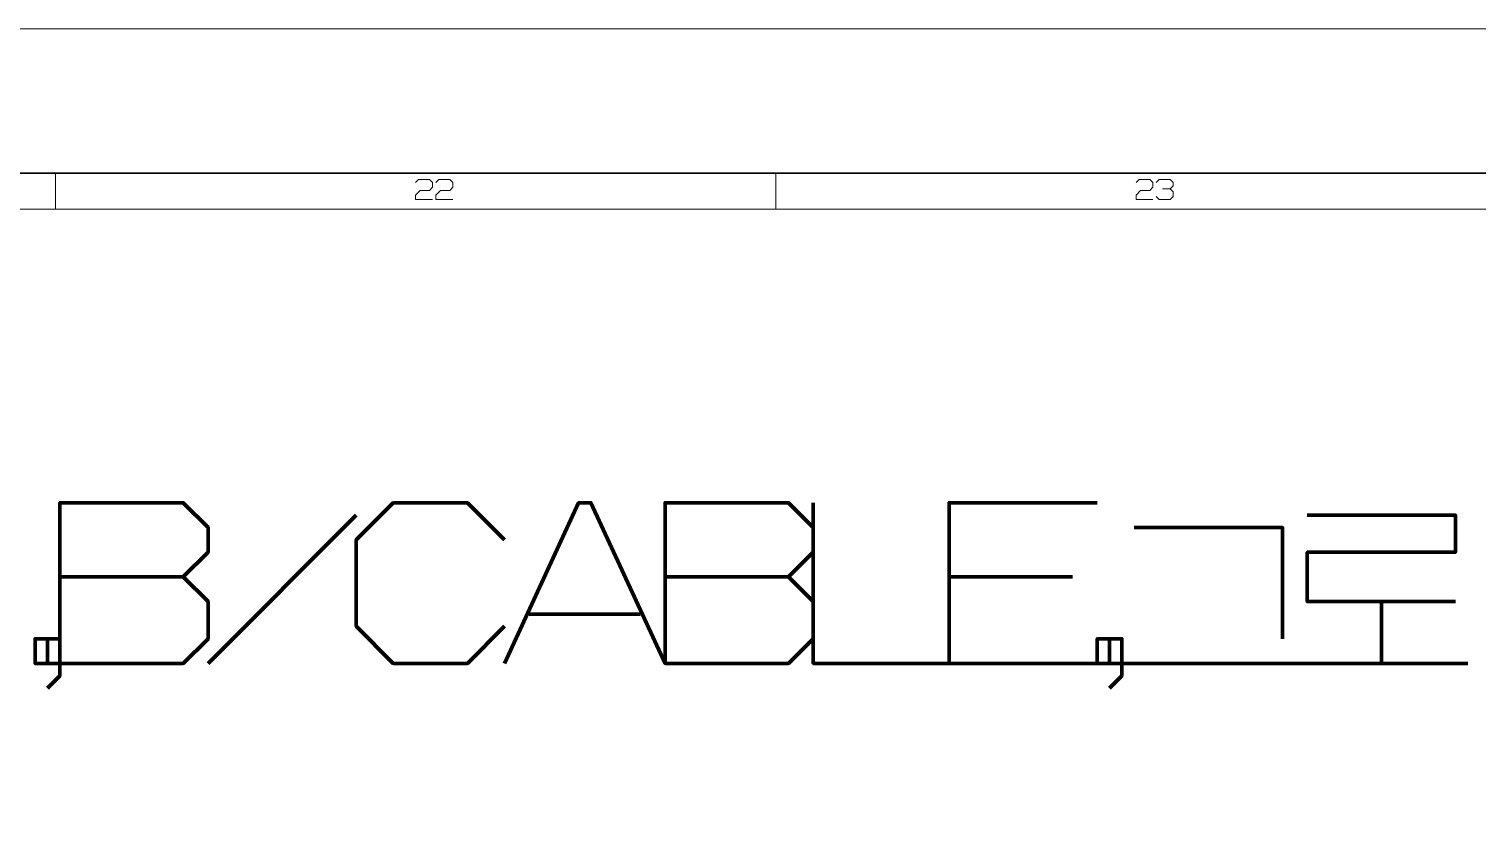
# Model space of a CAD drawing. Header units: millimetres. Extents: x 0 to 174, y 0 to 33.
# Drawn here: x 83.32 to 91.23, y 28.82 to 33.11 of the extents above; entities that cross this region are included whole.
import ezdxf

# ---------------------------------------------------------------- set-up
doc = ezdxf.new("R2010")
doc.units = ezdxf.units.MM
doc.layers.add('PDF_Geomertry', color=7, linetype='Continuous', true_color=0x405f80)

msp = doc.modelspace()

# ---------------------------------------------------------------- linework, layer by layer
at = {"layer": 'PDF_Geomertry', "color": 7, "lineweight": 13}
for points in [[(0, 33.1111), (173.6221, 33.1111)], [(83.4646, 32.1268), (83.4646, 32.3236)], [(85.4331, 32.2717), (85.45, 32.2885), (85.509, 32.2885), (85.5258, 32.2717), (85.5258, 32.2464), (85.509, 32.2294), (85.4583, 32.2294), (85.4331, 32.2042), (85.4331, 32.1789), (85.5258, 32.1789)], [(85.5436, 32.2717), (85.5604, 32.2885), (85.6196, 32.2885), (85.6364, 32.2717), (85.6364, 32.2464), (85.6196, 32.2294), (85.5689, 32.2294), (85.5436, 32.2042), (85.5436, 32.1789), (85.6364, 32.1789)], [(87.4015, 32.1268), (87.4015, 32.3236)], [(89.3701, 32.2717), (89.3869, 32.2885), (89.446, 32.2885), (89.4629, 32.2717), (89.4629, 32.2464), (89.446, 32.2294), (89.3954, 32.2294), (89.3701, 32.2042), (89.3701, 32.1789), (89.4629, 32.1789)], [(89.4806, 32.2717), (89.4975, 32.2885), (89.5565, 32.2885), (89.5735, 32.2717), (89.5735, 32.2547), (89.5565, 32.2379), (89.5143, 32.2379), (89.5565, 32.2379), (89.5735, 32.221), (89.5735, 32.1957), (89.5565, 32.1789), (89.4975, 32.1789), (89.4806, 32.1957)]]:
    msp.add_lwpolyline(points, dxfattribs=at)
at = {"layer": 'PDF_Geomertry', "color": 7, "lineweight": 35}
msp.add_lwpolyline([(0.7874, 0.7882), (0.7874, 32.3236), (172.8346, 32.3236), (172.8346, 0.7882)], close=True, dxfattribs=at)
at = {"layer": 'PDF_Geomertry', "color": 7, "lineweight": 13}
msp.add_lwpolyline([(0.9843, 0.9851), (0.9843, 32.1268), (172.6378, 32.1268), (172.6378, 0.9851)], close=True, dxfattribs=at)
at = {"layer": 'PDF_Geomertry', "color": 7, "lineweight": 70}
for points in [[(84.164, 30.1179), (84.299, 29.9829), (84.299, 29.7806), (84.164, 29.6456), (83.4892, 29.6456), (83.4892, 30.5229), (84.164, 30.5229), (84.299, 30.3879), (84.299, 30.2529), (84.164, 30.1179), (83.4892, 30.1179)], [(85.9187, 30.3204), (85.7164, 30.5229), (85.3114, 30.5229), (85.1089, 30.3204), (85.1089, 29.8481), (85.3114, 29.6456), (85.7164, 29.6456), (85.9187, 29.8481)], [(85.9187, 29.6456), (86.3237, 30.5229), (86.3912, 30.5229), (86.7962, 29.6456)], [(87.4711, 30.1179), (87.6061, 29.9829), (87.6061, 29.7806), (87.4711, 29.6456), (86.7962, 29.6456), (86.7962, 30.5229), (87.4711, 30.5229), (87.6061, 30.3879), (87.6061, 30.2529), (87.4711, 30.1179), (86.7962, 30.1179)], [(87.6061, 30.5229), (87.6061, 29.6456), (88.3485, 29.6456)], [(89.1583, 30.5229), (88.3485, 30.5229), (88.3485, 29.6456), (89.1583, 29.6456)], [(85.1089, 30.4554), (84.299, 29.6456)], [(89.3608, 30.3879), (90.1707, 30.3879), (90.1707, 29.7806)], [(90.3057, 30.4554), (91.1157, 30.4554), (91.1157, 30.2529), (90.3057, 30.2529), (90.3057, 29.9829), (91.1157, 29.9829)], [(89.0235, 30.1179), (88.3485, 30.1179)], [(86.0537, 29.9154), (86.6612, 29.9154)], [(90.7107, 29.9829), (90.7107, 29.6456)], [(83.4892, 29.6456), (83.3542, 29.6456), (83.3542, 29.7806), (83.4892, 29.7806), (83.4892, 29.5781), (83.4217, 29.5106)], [(83.4217, 29.6456), (83.4217, 29.7806)], [(91.1832, 29.6456), (90.2382, 29.6456), (89.2933, 29.6456), (89.1583, 29.6456), (89.1583, 29.7806), (89.2933, 29.7806), (89.2933, 29.5781), (89.2258, 29.5106)], [(89.2258, 29.6456), (89.2258, 29.7806)]]:
    msp.add_lwpolyline(points, dxfattribs=at)

doc.saveas('drawing.dxf')
